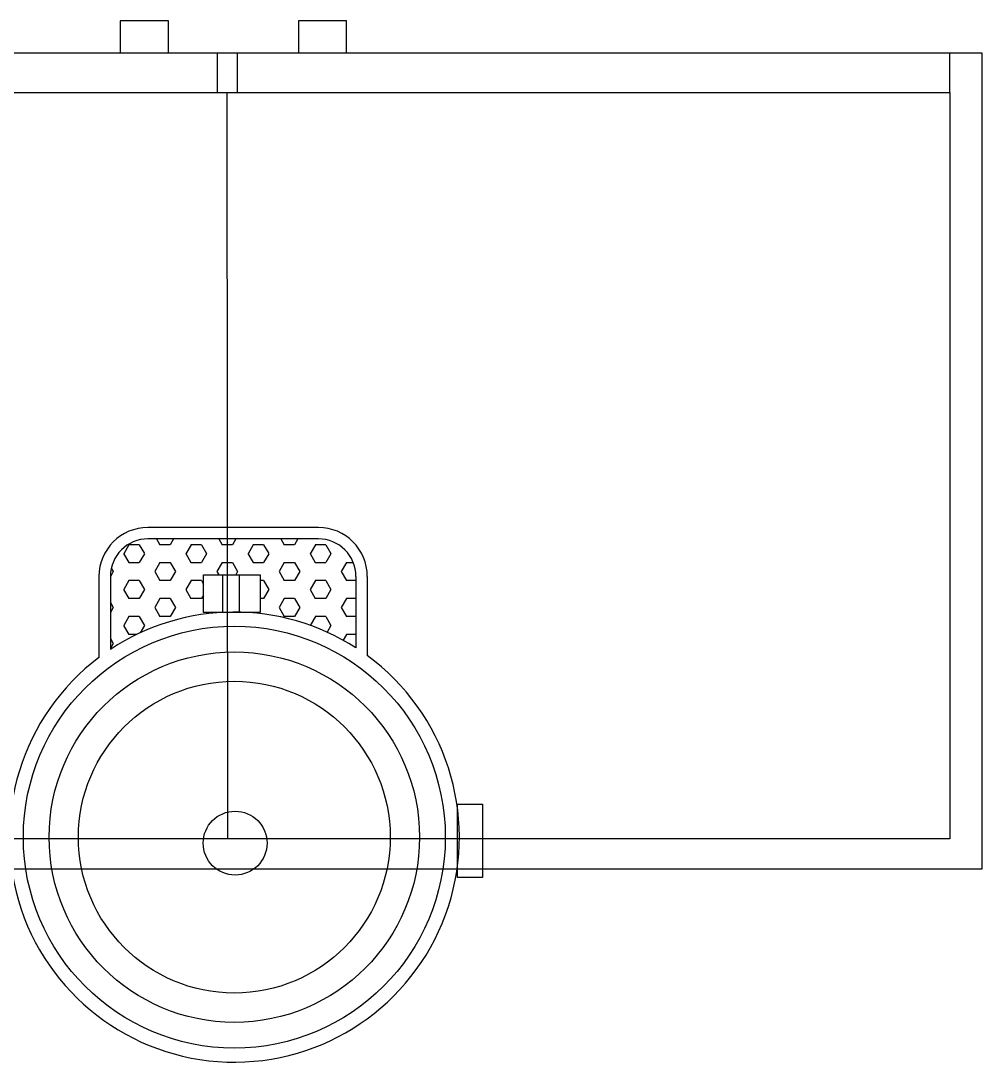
# Model space of a CAD drawing. Extents: x 53 to 973, y -54 to 585.
# Drawn here: x 384 to 973, y -54 to 585 of the extents above; entities that cross this region are included whole.
import ezdxf

# ---------------------------------------------------------------- set-up
doc = ezdxf.new("R2010")
doc.units = 0
doc.layers.add('KADRBM', color=7, linetype='CONTINUOUS')

msp = doc.modelspace()

# ---------------------------------------------------------------- linework, layer by layer
at = {"layer": 'KADRBM'}
for p, q in [((474.13, 584.77), (444.52, 584.77)), ((444.52, 584.77), (444.52, 565)), ((474.13, 565), (474.13, 584.77)), ((583.41, 584.77), (553.8, 584.77)), ((553.8, 584.77), (553.8, 565)), ((583.41, 565), (583.41, 584.77)), ((972.9, 565), (52.9, 565)), ((504.25, 540.74), (504.25, 565)), ((516.3, 565), (516.3, 540.74)), ((952.86, 565), (952.86, 540.74)), ((972.9, 65), (972.9, 565)), ((67.99, 540.74), (953.09, 540.74)), ((510.54, 83.38), (510.28, 540.74)), ((953.09, 540.74), (953.09, 83.38)), ((566.08, 274.22), (461.62, 274.22)), ((449.93, 263.66), (446.76, 258.16)), ((456.26, 263.65), (449.91, 263.65)), ((456.26, 263.67), (459.44, 258.17)), ((566.08, 267.22), (461.62, 267.22)), ((466.91, 267.22), (468.96, 263.67)), ((475.31, 263.65), (468.96, 263.65)), ((477.39, 267.22), (475.33, 263.66)), ((488.03, 263.66), (484.86, 258.16)), ((494.36, 263.65), (488.01, 263.65)), ((494.36, 263.67), (497.54, 258.17)), ((505.01, 267.22), (507.06, 263.67)), ((513.41, 263.65), (507.06, 263.65)), ((515.49, 267.22), (513.43, 263.66)), ((526.13, 263.66), (522.96, 258.16)), ((532.46, 263.65), (526.11, 263.65)), ((532.46, 263.67), (535.64, 258.17)), ((543.11, 267.22), (545.16, 263.67)), ((551.51, 263.65), (545.16, 263.65)), ((553.59, 267.22), (551.53, 263.66)), ((564.23, 263.66), (561.06, 258.16)), ((570.56, 263.65), (564.21, 263.65)), ((570.56, 263.67), (573.74, 258.17)), ((446.74, 258.17), (449.91, 252.67)), ((459.46, 258.16), (456.28, 252.66)), ((484.84, 258.17), (488.01, 252.67)), ((497.56, 258.16), (494.38, 252.66)), ((522.94, 258.17), (526.11, 252.67)), ((535.66, 258.16), (532.48, 252.66)), ((561.04, 258.17), (564.21, 252.67)), ((573.76, 258.16), (570.58, 252.66)), ((439.18, 249.26), (440.39, 247.17)), ((456.26, 252.65), (449.91, 252.65)), ((468.98, 252.66), (465.81, 247.16)), ((475.31, 252.65), (468.96, 252.65)), ((475.31, 252.67), (478.49, 247.17)), ((494.36, 252.65), (488.01, 252.65)), ((507.08, 252.66), (503.91, 247.16)), ((513.41, 252.65), (507.06, 252.65)), ((513.41, 252.67), (516.59, 247.17)), ((532.46, 252.65), (526.11, 252.65)), ((545.18, 252.66), (542.01, 247.16)), ((551.51, 252.65), (545.16, 252.65)), ((551.51, 252.67), (554.69, 247.17)), ((570.56, 252.65), (564.21, 252.65)), ((583.28, 252.66), (580.11, 247.16)), ((587.47, 252.65), (583.26, 252.65)), ((431.62, 244.22), (431.62, 194.57)), ((440.41, 247.16), (438.62, 244.07)), ((438.62, 244.22), (438.62, 199.51)), ((465.79, 247.17), (468.96, 241.67)), ((478.51, 247.16), (475.33, 241.66)), ((495.61, 222.12), (495.61, 245.25)), ((495.61, 245.25), (530.38, 245.25)), ((503.89, 247.17), (505, 245.25)), ((507.46, 222.12), (507.46, 245.25)), ((516.61, 247.16), (515.51, 245.25)), ((517.54, 245.25), (517.54, 222.12)), ((530.38, 245.25), (530.38, 222.12)), ((541.99, 247.17), (545.16, 241.67)), ((554.71, 247.16), (551.53, 241.66)), ((580.09, 247.17), (583.26, 241.67)), ((589.08, 244.22), (589.08, 200.45)), ((596.08, 244.22), (596.08, 195.65)), ((446.74, 236.18), (449.91, 230.68)), ((449.93, 241.66), (446.76, 236.16)), ((456.26, 241.65), (449.91, 241.65)), ((456.26, 241.67), (459.44, 236.18)), ((475.31, 241.65), (468.96, 241.65)), ((484.84, 236.18), (488.01, 230.68)), ((488.03, 241.66), (484.86, 236.16)), ((494.36, 241.65), (488.01, 241.65)), ((494.36, 241.67), (495.61, 239.51)), ((532.46, 241.65), (530.38, 241.65)), ((532.46, 241.67), (535.64, 236.18)), ((551.51, 241.65), (545.16, 241.65)), ((561.04, 236.18), (564.21, 230.68)), ((564.23, 241.66), (561.06, 236.16)), ((570.56, 241.65), (564.21, 241.65)), ((570.56, 241.67), (573.74, 236.18)), ((589.08, 241.65), (583.26, 241.65)), ((456.26, 230.65), (449.91, 230.65)), ((459.46, 236.16), (456.28, 230.66)), ((468.98, 230.66), (465.81, 225.16)), ((475.31, 230.65), (468.96, 230.65)), ((475.31, 230.68), (478.49, 225.18)), ((494.36, 230.65), (488.01, 230.65)), ((495.61, 232.79), (494.38, 230.66)), ((532.46, 230.65), (530.38, 230.65)), ((535.66, 236.16), (532.48, 230.66)), ((545.18, 230.66), (542.01, 225.16)), ((551.51, 230.65), (545.16, 230.65)), ((551.51, 230.68), (554.69, 225.18)), ((570.56, 230.65), (564.21, 230.65)), ((573.76, 236.16), (570.58, 230.66)), ((583.28, 230.66), (580.11, 225.16)), ((589.08, 230.65), (583.26, 230.65)), ((438.62, 228.24), (440.39, 225.18)), ((440.41, 225.16), (438.62, 222.07)), ((465.79, 225.18), (468.96, 219.68)), ((478.51, 225.16), (475.33, 219.66)), ((541.99, 225.18), (545.16, 219.68)), ((554.71, 225.16), (551.53, 219.66)), ((580.09, 225.18), (583.26, 219.68)), ((449.93, 219.66), (446.76, 214.16)), ((456.26, 219.65), (449.91, 219.65)), ((456.26, 219.68), (459.44, 214.18)), ((475.31, 219.65), (468.96, 219.65)), ((530.38, 222.12), (495.61, 222.12)), ((551.51, 219.65), (545.16, 219.65)), ((564.23, 219.66), (561.09, 214.23)), ((570.56, 219.65), (564.21, 219.65)), ((570.56, 219.68), (573.74, 214.18)), ((589.08, 219.65), (583.26, 219.65)), ((446.74, 214.18), (449.91, 208.68)), ((459.46, 214.16), (456.85, 209.65)), ((573.76, 214.16), (571.39, 210.06)), ((438.62, 206.24), (440.39, 203.18)), ((454.74, 208.65), (449.91, 208.65)), ((583.28, 208.67), (581.24, 205.12)), ((589.08, 208.65), (583.26, 208.65)), ((440.41, 203.17), (438.62, 200.07)), ((651.44, 59.71), (651.44, 104.53)), ((651.44, 104.53), (666.66, 104.53)), ((666.66, 104.53), (666.66, 59.71)), ((953.09, 83.38), (67.99, 83.38)), ((52.9, 65), (972.9, 65)), ((666.66, 59.71), (651.44, 59.71))]:
    msp.add_line(p, q, dxfattribs=at)
for centre, radius in [((514.57, 84.4), 129.29), ((514.57, 84.4), 113.5), ((514.57, 84.4), 95.55), ((515.06, 80.74), 19.58)]:
    msp.add_circle(centre, radius, dxfattribs=at)
for centre, radius, start, end in [((461.62, 244.22), 30, 90, 180), ((566.08, 244.22), 30, 0, 90), ((461.62, 244.22), 23, 90, 180), ((566.08, 244.22), 23, 0, 90), ((514.57, 84.4), 137.91, 57.30073, 123.41572), ((514.57, 84.4), 137.91, 126.97502, 53.77294)]:
    msp.add_arc(centre, radius, start, end, dxfattribs=at)

doc.saveas('drawing.dxf')
